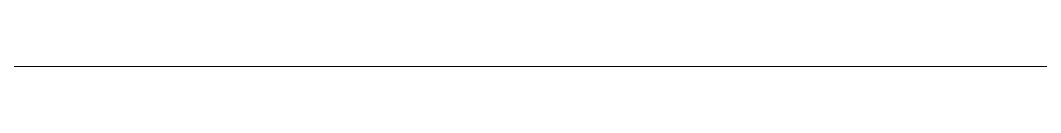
# Model space of a CAD drawing. Header units: millimetres. Extents: x -187664 to 435448, y -313239 to 299894.
# Drawn here: x 5874.6 to 5957.1, y -309509.7 to -309509.7 of the extents above; entities that cross this region are included whole.
import ezdxf

# ---------------------------------------------------------------- set-up
doc = ezdxf.new("R2010")
doc.units = ezdxf.units.MM
doc.layers.add('A-GENM', color=7, linetype='Continuous', lineweight=9)

# ---------------------------------------------------------------- blocks, each defined once
blk = doc.blocks.new('DPA_Drainage Gutter_Landscape_Type A - DPA_Drainage Gutter_Landscape_Type A-17902767-2140-01 ENTRANCE 1 ELEVATION 2')
at = {"layer": 'A-GENM', "color": 7}
for p, q in [((-18991.611, 101555), (-18647.021, 101555)), ((-18647.021, 101555), (-18991.611, 101555)), ((-18991.611, 101555), (-18647.021, 101555)), ((-18647.021, 101555), (-18991.611, 101555)), ((-18991.611, 101555), (-18647.021, 101555)), ((-18647.021, 101555), (-18991.611, 101555)), ((-18991.611, 101555), (-18647.021, 101555)), ((-18647.021, 101555), (-18991.611, 101555)), ((-18991.611, 101555), (-18647.021, 101555)), ((-18647.021, 101555), (-18991.611, 101555)), ((-18991.611, 101555), (-18647.021, 101555)), ((-18647.021, 101555), (-18991.611, 101555)), ((-18991.611, 101555), (-18647.021, 101555)), ((-18647.021, 101555), (-18991.611, 101555)), ((-18991.611, 101555), (-18647.021, 101555)), ((-18647.021, 101555), (-18991.611, 101555)), ((-18991.611, 101555), (-18647.021, 101555)), ((-18647.021, 101555), (-18991.611, 101555)), ((-18991.611, 101555), (-18647.021, 101555)), ((-18647.021, 101555), (-18991.611, 101555)), ((-18991.611, 101555), (-18647.021, 101555)), ((-18647.021, 101555), (-18991.611, 101555)), ((-18991.611, 101555), (-18647.021, 101555)), ((-18647.021, 101555), (-18991.611, 101555)), ((-18991.611, 101555), (-18647.021, 101555)), ((-18647.021, 101555), (-18991.611, 101555)), ((-18991.611, 101555), (-18647.021, 101555)), ((-18647.021, 101555), (-18991.611, 101555)), ((-18991.611, 101555), (-18647.021, 101555)), ((-18647.021, 101555), (-18991.611, 101555)), ((-18991.611, 101555), (-18647.021, 101555)), ((-18647.021, 101555), (-18991.611, 101555)), ((-18991.611, 101555), (-18647.021, 101555)), ((-18647.021, 101555), (-18991.611, 101555)), ((-18991.611, 101555), (-18647.021, 101555)), ((-18647.021, 101555), (-18991.611, 101555)), ((-18991.611, 101555), (-18647.021, 101555)), ((-18647.021, 101555), (-18991.611, 101555)), ((-18991.611, 101555), (-18647.021, 101555)), ((-18647.021, 101555), (-18991.611, 101555)), ((-18991.611, 101555), (-18647.021, 101555)), ((-18647.021, 101555), (-18991.611, 101555)), ((-18991.611, 101555), (-18647.021, 101555)), ((-18647.021, 101555), (-18991.611, 101555)), ((-18793.111, 101555), (-18715.611, 101555)), ((-18715.611, 101555), (-18793.111, 101555)), ((-18793.111, 101555), (-18715.611, 101555)), ((-18715.611, 101555), (-18793.111, 101555)), ((-18793.111, 101555), (-18715.611, 101555)), ((-18715.611, 101555), (-18793.111, 101555)), ((-18793.111, 101555), (-18715.611, 101555)), ((-18715.611, 101555), (-18793.111, 101555)), ((-18793.111, 101555), (-18715.611, 101555)), ((-18715.611, 101555), (-18793.111, 101555)), ((-18793.111, 101555), (-18715.611, 101555)), ((-18715.611, 101555), (-18793.111, 101555)), ((-18793.111, 101555), (-18715.611, 101555)), ((-18715.611, 101555), (-18793.111, 101555)), ((-18793.111, 101555), (-18715.611, 101555)), ((-18715.611, 101555), (-18793.111, 101555)), ((-18793.111, 101555), (-18715.611, 101555)), ((-18715.611, 101555), (-18793.111, 101555)), ((-18793.111, 101555), (-18715.611, 101555)), ((-18715.611, 101555), (-18793.111, 101555)), ((-18793.111, 101555), (-18715.611, 101555)), ((-18715.611, 101555), (-18793.111, 101555)), ((-18793.111, 101555), (-18715.611, 101555)), ((-18715.611, 101555), (-18793.111, 101555)), ((-18793.111, 101555), (-18715.611, 101555)), ((-18715.611, 101555), (-18793.111, 101555)), ((-18793.111, 101555), (-18715.611, 101555)), ((-18715.611, 101555), (-18793.111, 101555)), ((-18793.111, 101555), (-18715.611, 101555)), ((-18715.611, 101555), (-18793.111, 101555)), ((-18793.111, 101555), (-18715.611, 101555)), ((-18715.611, 101555), (-18793.111, 101555)), ((-18793.111, 101555), (-18715.611, 101555)), ((-18715.611, 101555), (-18793.111, 101555)), ((-18793.111, 101555), (-18715.611, 101555)), ((-18715.611, 101555), (-18793.111, 101555)), ((-18793.111, 101555), (-18715.611, 101555)), ((-18715.611, 101555), (-18793.111, 101555)), ((-18793.111, 101555), (-18715.611, 101555)), ((-18715.611, 101555), (-18793.111, 101555)), ((-18793.111, 101555), (-18715.611, 101555)), ((-18715.611, 101555), (-18793.111, 101555)), ((-18793.111, 101555), (-18715.611, 101555)), ((-18715.611, 101555), (-18793.111, 101555)), ((-18793.111, 101555), (-18715.611, 101555)), ((-18715.611, 101555), (-18793.111, 101555)), ((-18793.111, 101555), (-18715.611, 101555)), ((-18715.611, 101555), (-18793.111, 101555)), ((-18793.111, 101555), (-18715.611, 101555)), ((-18715.611, 101555), (-18793.111, 101555)), ((-18793.111, 101555), (-18715.611, 101555)), ((-18715.611, 101555), (-18793.111, 101555)), ((-18793.111, 101555), (-18715.611, 101555)), ((-18715.611, 101555), (-18793.111, 101555)), ((-18793.111, 101555), (-18715.611, 101555)), ((-18715.611, 101555), (-18793.111, 101555)), ((-18793.111, 101555), (-18715.611, 101555)), ((-18715.611, 101555), (-18793.111, 101555)), ((-18793.111, 101555), (-18715.611, 101555)), ((-18715.611, 101555), (-18793.111, 101555)), ((-18793.111, 101555), (-18715.611, 101555)), ((-18715.611, 101555), (-18793.111, 101555)), ((-18793.111, 101555), (-18715.611, 101555)), ((-18715.611, 101555), (-18793.111, 101555)), ((-18793.111, 101555), (-18715.611, 101555)), ((-18715.611, 101555), (-18793.111, 101555)), ((-18793.111, 101555), (-18715.611, 101555)), ((-18715.611, 101555), (-18793.111, 101555)), ((-18793.111, 101555), (-18715.611, 101555)), ((-18715.611, 101555), (-18793.111, 101555)), ((-18793.111, 101555), (-18715.611, 101555)), ((-18715.611, 101555), (-18793.111, 101555)), ((-18793.111, 101555), (-18715.611, 101555)), ((-18715.611, 101555), (-18793.111, 101555)), ((-18793.111, 101555), (-18715.611, 101555)), ((-18715.611, 101555), (-18793.111, 101555)), ((-18793.111, 101555), (-18715.611, 101555)), ((-18715.611, 101555), (-18793.111, 101555)), ((-18793.111, 101555), (-18715.611, 101555)), ((-18715.611, 101555), (-18793.111, 101555)), ((-18793.111, 101555), (-18715.611, 101555)), ((-18715.611, 101555), (-18793.111, 101555)), ((-18793.111, 101555), (-18715.611, 101555)), ((-18715.611, 101555), (-18793.111, 101555)), ((-18793.111, 101555), (-18715.611, 101555)), ((-18715.611, 101555), (-18793.111, 101555)), ((-18793.111, 101555), (-18715.611, 101555)), ((-18715.611, 101555), (-18793.111, 101555)), ((-18793.111, 101555), (-18715.611, 101555)), ((-18715.611, 101555), (-18793.111, 101555)), ((-18793.111, 101555), (-18715.611, 101555)), ((-18715.611, 101555), (-18793.111, 101555)), ((-18793.111, 101555), (-18715.611, 101555)), ((-18715.611, 101555), (-18793.111, 101555)), ((-18793.111, 101555), (-18715.611, 101555)), ((-18715.611, 101555), (-18793.111, 101555)), ((-18793.111, 101555), (-18715.611, 101555)), ((-18715.611, 101555), (-18793.111, 101555)), ((-18793.111, 101555), (-18715.611, 101555)), ((-18715.611, 101555), (-18793.111, 101555)), ((-18793.111, 101555), (-18715.611, 101555)), ((-18715.611, 101555), (-18793.111, 101555)), ((-18793.111, 101555), (-18715.611, 101555)), ((-18715.611, 101555), (-18793.111, 101555)), ((-18793.111, 101555), (-18715.611, 101555)), ((-18715.611, 101555), (-18793.111, 101555)), ((-18793.111, 101555), (-18715.611, 101555)), ((-18715.611, 101555), (-18793.111, 101555)), ((-18793.111, 101555), (-18715.611, 101555)), ((-18715.611, 101555), (-18793.111, 101555)), ((-18793.111, 101555), (-18715.611, 101555)), ((-18715.611, 101555), (-18793.111, 101555)), ((-18793.111, 101555), (-18715.611, 101555)), ((-18715.611, 101555), (-18793.111, 101555)), ((-18793.111, 101555), (-18715.611, 101555)), ((-18715.611, 101555), (-18793.111, 101555)), ((-18793.111, 101555), (-18715.611, 101555)), ((-18715.611, 101555), (-18793.111, 101555)), ((-18793.111, 101555), (-18715.611, 101555)), ((-18715.611, 101555), (-18793.111, 101555)), ((-18793.111, 101555), (-18715.611, 101555)), ((-18715.611, 101555), (-18793.111, 101555)), ((-18793.111, 101555), (-18715.611, 101555)), ((-18715.611, 101555), (-18793.111, 101555)), ((-18793.111, 101555), (-18715.611, 101555)), ((-18715.611, 101555), (-18793.111, 101555)), ((-18793.111, 101555), (-18715.611, 101555)), ((-18715.611, 101555), (-18793.111, 101555)), ((-18793.111, 101555), (-18715.611, 101555)), ((-18715.611, 101555), (-18793.111, 101555)), ((-18793.111, 101555), (-18715.611, 101555)), ((-18715.611, 101555), (-18793.111, 101555)), ((-18793.111, 101555), (-18715.611, 101555)), ((-18715.611, 101555), (-18793.111, 101555)), ((-18793.111, 101555), (-18715.611, 101555)), ((-18715.611, 101555), (-18793.111, 101555)), ((-18793.111, 101555), (-18715.611, 101555)), ((-18715.611, 101555), (-18793.111, 101555)), ((-18793.111, 101555), (-18715.611, 101555)), ((-18715.611, 101555), (-18793.111, 101555)), ((-18793.111, 101555), (-18715.611, 101555)), ((-18715.611, 101555), (-18793.111, 101555)), ((-18793.111, 101555), (-18715.611, 101555)), ((-18715.611, 101555), (-18793.111, 101555)), ((-18793.111, 101555), (-18715.611, 101555)), ((-18715.611, 101555), (-18793.111, 101555)), ((-18793.111, 101555), (-18715.611, 101555)), ((-18715.611, 101555), (-18793.111, 101555)), ((-18793.111, 101555), (-18715.611, 101555)), ((-18715.611, 101555), (-18793.111, 101555)), ((-18793.111, 101555), (-18715.611, 101555)), ((-18715.611, 101555), (-18793.111, 101555)), ((-18793.111, 101555), (-18715.611, 101555)), ((-18715.611, 101555), (-18793.111, 101555)), ((-18793.111, 101555), (-18715.611, 101555)), ((-18715.611, 101555), (-18793.111, 101555)), ((-18793.111, 101555), (-18715.611, 101555)), ((-18715.611, 101555), (-18793.111, 101555)), ((-18793.111, 101555), (-18715.611, 101555)), ((-18715.611, 101555), (-18793.111, 101555)), ((-18793.111, 101555), (-18715.611, 101555)), ((-18715.611, 101555), (-18793.111, 101555)), ((-18793.111, 101555), (-18715.611, 101555)), ((-18715.611, 101555), (-18793.111, 101555)), ((-18793.111, 101555), (-18715.611, 101555)), ((-18715.611, 101555), (-18793.111, 101555)), ((-18793.111, 101555), (-18715.611, 101555)), ((-18715.611, 101555), (-18793.111, 101555)), ((-18793.111, 101555), (-18715.611, 101555)), ((-18715.611, 101555), (-18793.111, 101555)), ((-18793.111, 101555), (-18715.611, 101555)), ((-18715.611, 101555), (-18793.111, 101555)), ((-18793.111, 101555), (-18715.611, 101555)), ((-18715.611, 101555), (-18793.111, 101555)), ((-18793.111, 101555), (-18715.611, 101555)), ((-18715.611, 101555), (-18793.111, 101555)), ((-18793.111, 101555), (-18715.611, 101555)), ((-18715.611, 101555), (-18793.111, 101555)), ((-18793.111, 101555), (-18715.611, 101555)), ((-18715.611, 101555), (-18793.111, 101555)), ((-18793.111, 101555), (-18715.611, 101555)), ((-18715.611, 101555), (-18793.111, 101555)), ((-18793.111, 101555), (-18715.611, 101555)), ((-18715.611, 101555), (-18793.111, 101555)), ((-18793.111, 101555), (-18715.611, 101555)), ((-18715.611, 101555), (-18793.111, 101555)), ((-18793.111, 101555), (-18715.611, 101555)), ((-18715.611, 101555), (-18793.111, 101555)), ((-18793.111, 101555), (-18715.611, 101555)), ((-18715.611, 101555), (-18793.111, 101555)), ((-18793.111, 101555), (-18715.611, 101555)), ((-18715.611, 101555), (-18793.111, 101555)), ((-18793.111, 101555), (-18715.611, 101555)), ((-18715.611, 101555), (-18793.111, 101555)), ((-18793.111, 101555), (-18715.611, 101555)), ((-18715.611, 101555), (-18793.111, 101555)), ((-18793.111, 101555), (-18715.611, 101555)), ((-18715.611, 101555), (-18793.111, 101555)), ((-18793.111, 101555), (-18715.611, 101555)), ((-18715.611, 101555), (-18793.111, 101555)), ((-18793.111, 101555), (-18715.611, 101555)), ((-18715.611, 101555), (-18793.111, 101555)), ((-18793.111, 101555), (-18715.611, 101555)), ((-18715.611, 101555), (-18793.111, 101555)), ((-18793.111, 101555), (-18715.611, 101555)), ((-18715.611, 101555), (-18793.111, 101555)), ((-18793.111, 101555), (-18715.611, 101555)), ((-18715.611, 101555), (-18793.111, 101555)), ((-18793.111, 101555), (-18715.611, 101555)), ((-18715.611, 101555), (-18793.111, 101555)), ((-18793.111, 101555), (-18715.611, 101555)), ((-18715.611, 101555), (-18793.111, 101555)), ((-18793.111, 101555), (-18715.611, 101555)), ((-18715.611, 101555), (-18793.111, 101555)), ((-18793.111, 101555), (-18715.611, 101555)), ((-18715.611, 101555), (-18793.111, 101555)), ((-18793.111, 101555), (-18715.611, 101555)), ((-18715.611, 101555), (-18793.111, 101555)), ((-18793.111, 101555), (-18715.611, 101555)), ((-18715.611, 101555), (-18793.111, 101555)), ((-18793.111, 101555), (-18715.611, 101555)), ((-18715.611, 101555), (-18793.111, 101555)), ((-18793.111, 101555), (-18715.611, 101555)), ((-18715.611, 101555), (-18793.111, 101555)), ((-18793.111, 101555), (-18715.611, 101555)), ((-18715.611, 101555), (-18793.111, 101555)), ((-18793.111, 101555), (-18715.611, 101555)), ((-18715.611, 101555), (-18793.111, 101555)), ((-18793.111, 101555), (-18715.611, 101555)), ((-18715.611, 101555), (-18793.111, 101555)), ((-18793.111, 101555), (-18715.611, 101555)), ((-18715.611, 101555), (-18793.111, 101555)), ((-18793.111, 101555), (-18715.611, 101555)), ((-18715.611, 101555), (-18793.111, 101555)), ((-18793.111, 101555), (-18715.611, 101555)), ((-18715.611, 101555), (-18793.111, 101555)), ((-18793.111, 101555), (-18715.611, 101555)), ((-18715.611, 101555), (-18793.111, 101555)), ((-18793.111, 101555), (-18715.611, 101555)), ((-18715.611, 101555), (-18793.111, 101555)), ((-18793.111, 101555), (-18715.611, 101555)), ((-18715.611, 101555), (-18793.111, 101555)), ((-18793.111, 101555), (-18715.611, 101555)), ((-18715.611, 101555), (-18793.111, 101555)), ((-18793.111, 101555), (-18715.611, 101555)), ((-18715.611, 101555), (-18793.111, 101555)), ((-18793.111, 101555), (-18715.611, 101555)), ((-18715.611, 101555), (-18793.111, 101555)), ((-18793.111, 101555), (-18715.611, 101555)), ((-18715.611, 101555), (-18793.111, 101555)), ((-18793.111, 101555), (-18715.611, 101555)), ((-18715.611, 101555), (-18793.111, 101555)), ((-18793.111, 101555), (-18715.611, 101555)), ((-18715.611, 101555), (-18793.111, 101555)), ((-18793.111, 101555), (-18715.611, 101555)), ((-18715.611, 101555), (-18793.111, 101555)), ((-18793.111, 101555), (-18715.611, 101555)), ((-18715.611, 101555), (-18793.111, 101555)), ((-18793.111, 101555), (-18715.611, 101555)), ((-18715.611, 101555), (-18793.111, 101555)), ((-18793.111, 101555), (-18715.611, 101555)), ((-18715.611, 101555), (-18793.111, 101555)), ((-18793.111, 101555), (-18715.611, 101555)), ((-18715.611, 101555), (-18793.111, 101555)), ((-18793.111, 101555), (-18715.611, 101555)), ((-18715.611, 101555), (-18793.111, 101555)), ((-18793.111, 101555), (-18715.611, 101555)), ((-18715.611, 101555), (-18793.111, 101555)), ((-18793.111, 101555), (-18715.611, 101555)), ((-18715.611, 101555), (-18793.111, 101555)), ((-18793.111, 101555), (-18715.611, 101555)), ((-18715.611, 101555), (-18793.111, 101555)), ((-18793.111, 101555), (-18715.611, 101555)), ((-18715.611, 101555), (-18793.111, 101555)), ((-18793.111, 101555), (-18715.611, 101555)), ((-18715.611, 101555), (-18793.111, 101555)), ((-18793.111, 101555), (-18715.611, 101555)), ((-18715.611, 101555), (-18793.111, 101555)), ((-18793.111, 101555), (-18715.611, 101555)), ((-18715.611, 101555), (-18793.111, 101555)), ((-18793.111, 101555), (-18715.611, 101555)), ((-18715.611, 101555), (-18793.111, 101555)), ((-18793.111, 101555), (-18715.611, 101555)), ((-18715.611, 101555), (-18793.111, 101555)), ((-18793.111, 101555), (-18715.611, 101555)), ((-18715.611, 101555), (-18793.111, 101555)), ((-18793.111, 101555), (-18715.611, 101555)), ((-18715.611, 101555), (-18793.111, 101555)), ((-18793.111, 101555), (-18715.611, 101555)), ((-18715.611, 101555), (-18793.111, 101555)), ((-18793.111, 101555), (-18715.611, 101555)), ((-18715.611, 101555), (-18793.111, 101555)), ((-18793.111, 101555), (-18715.611, 101555)), ((-18715.611, 101555), (-18793.111, 101555)), ((-18793.111, 101555), (-18715.611, 101555)), ((-18715.611, 101555), (-18793.111, 101555)), ((-18793.111, 101555), (-18715.611, 101555)), ((-18715.611, 101555), (-18793.111, 101555)), ((-18793.111, 101555), (-18715.611, 101555)), ((-18715.611, 101555), (-18793.111, 101555)), ((-18793.111, 101555), (-18715.611, 101555)), ((-18715.611, 101555), (-18793.111, 101555)), ((-18793.111, 101555), (-18715.611, 101555)), ((-18715.611, 101555), (-18793.111, 101555)), ((-18793.111, 101555), (-18715.611, 101555)), ((-18715.611, 101555), (-18793.111, 101555)), ((-18793.111, 101555), (-18715.611, 101555)), ((-18715.611, 101555), (-18793.111, 101555)), ((-18793.111, 101555), (-18715.611, 101555)), ((-18715.611, 101555), (-18793.111, 101555)), ((-18793.111, 101555), (-18715.611, 101555)), ((-18715.611, 101555), (-18793.111, 101555)), ((-18793.111, 101555), (-18715.611, 101555)), ((-18715.611, 101555), (-18793.111, 101555)), ((-18793.111, 101555), (-18715.611, 101555)), ((-18715.611, 101555), (-18793.111, 101555)), ((-18793.111, 101555), (-18715.611, 101555)), ((-18715.611, 101555), (-18793.111, 101555)), ((-18793.111, 101555), (-18715.611, 101555)), ((-18715.611, 101555), (-18793.111, 101555)), ((-18793.111, 101555), (-18715.611, 101555)), ((-18715.611, 101555), (-18793.111, 101555)), ((-18793.111, 101555), (-18715.611, 101555)), ((-18715.611, 101555), (-18793.111, 101555)), ((-18793.111, 101555), (-18715.611, 101555)), ((-18715.611, 101555), (-18793.111, 101555)), ((-18793.111, 101555), (-18715.611, 101555)), ((-18715.611, 101555), (-18793.111, 101555)), ((-18793.111, 101555), (-18715.611, 101555)), ((-18715.611, 101555), (-18793.111, 101555)), ((-18793.111, 101555), (-18715.611, 101555)), ((-18715.611, 101555), (-18793.111, 101555)), ((-18793.111, 101555), (-18715.611, 101555)), ((-18715.611, 101555), (-18793.111, 101555)), ((-18793.111, 101555), (-18715.611, 101555)), ((-18715.611, 101555), (-18793.111, 101555)), ((-18793.111, 101555), (-18715.611, 101555)), ((-18715.611, 101555), (-18793.111, 101555)), ((-18793.111, 101555), (-18715.611, 101555)), ((-18715.611, 101555), (-18793.111, 101555)), ((-18793.111, 101555), (-18715.611, 101555)), ((-18715.611, 101555), (-18793.111, 101555)), ((-18793.111, 101555), (-18715.611, 101555)), ((-18715.611, 101555), (-18793.111, 101555)), ((-18793.111, 101555), (-18715.611, 101555)), ((-18715.611, 101555), (-18793.111, 101555)), ((-18793.111, 101555), (-18715.611, 101555)), ((-18715.611, 101555), (-18793.111, 101555)), ((-18793.111, 101555), (-18715.611, 101555)), ((-18715.611, 101555), (-18793.111, 101555)), ((-18793.111, 101555), (-18715.611, 101555)), ((-18715.611, 101555), (-18793.111, 101555)), ((-18793.111, 101555), (-18715.611, 101555)), ((-18715.611, 101555), (-18793.111, 101555)), ((-18793.111, 101555), (-18715.611, 101555)), ((-18715.611, 101555), (-18793.111, 101555)), ((-18793.111, 101555), (-18715.611, 101555)), ((-18715.611, 101555), (-18793.111, 101555)), ((-18793.111, 101555), (-18715.611, 101555)), ((-18715.611, 101555), (-18793.111, 101555)), ((-18793.111, 101555), (-18715.611, 101555)), ((-18715.611, 101555), (-18793.111, 101555)), ((-18793.111, 101555), (-18715.611, 101555)), ((-18715.611, 101555), (-18793.111, 101555)), ((-18793.111, 101555), (-18715.611, 101555)), ((-18715.611, 101555), (-18793.111, 101555)), ((-18793.111, 101555), (-18715.611, 101555)), ((-18715.611, 101555), (-18793.111, 101555)), ((-18793.111, 101555), (-18715.611, 101555)), ((-18715.611, 101555), (-18793.111, 101555)), ((-18793.111, 101555), (-18715.611, 101555)), ((-18715.611, 101555), (-18793.111, 101555)), ((-18793.111, 101555), (-18715.611, 101555)), ((-18715.611, 101555), (-18793.111, 101555)), ((-18793.111, 101555), (-18715.611, 101555)), ((-18715.611, 101555), (-18793.111, 101555)), ((-18793.111, 101555), (-18715.611, 101555)), ((-18715.611, 101555), (-18793.111, 101555)), ((-18793.111, 101555), (-18715.611, 101555)), ((-18715.611, 101555), (-18793.111, 101555)), ((-18793.111, 101555), (-18715.611, 101555)), ((-18715.611, 101555), (-18793.111, 101555)), ((-18793.111, 101555), (-18715.611, 101555)), ((-18715.611, 101555), (-18793.111, 101555)), ((-18793.111, 101555), (-18715.611, 101555)), ((-18715.611, 101555), (-18793.111, 101555)), ((-18793.111, 101555), (-18715.611, 101555)), ((-18715.611, 101555), (-18793.111, 101555)), ((-18793.111, 101555), (-18715.611, 101555)), ((-18715.611, 101555), (-18793.111, 101555)), ((-18793.111, 101555), (-18715.611, 101555)), ((-18715.611, 101555), (-18793.111, 101555)), ((-18793.111, 101555), (-18715.611, 101555)), ((-18715.611, 101555), (-18793.111, 101555)), ((-18793.111, 101555), (-18715.611, 101555)), ((-18715.611, 101555), (-18793.111, 101555)), ((-18793.111, 101555), (-18715.611, 101555)), ((-18715.611, 101555), (-18793.111, 101555)), ((-18793.111, 101555), (-18715.611, 101555)), ((-18715.611, 101555), (-18793.111, 101555)), ((-18793.111, 101555), (-18715.611, 101555)), ((-18715.611, 101555), (-18793.111, 101555)), ((-18793.111, 101555), (-18715.611, 101555)), ((-18715.611, 101555), (-18793.111, 101555)), ((-18793.111, 101555), (-18715.611, 101555)), ((-18715.611, 101555), (-18793.111, 101555)), ((-18793.111, 101555), (-18715.611, 101555)), ((-18715.611, 101555), (-18793.111, 101555)), ((-18793.111, 101555), (-18715.611, 101555)), ((-18715.611, 101555), (-18793.111, 101555)), ((-18793.111, 101555), (-18715.611, 101555)), ((-18715.611, 101555), (-18793.111, 101555)), ((-18793.111, 101555), (-18715.611, 101555)), ((-18715.611, 101555), (-18793.111, 101555)), ((-18793.111, 101555), (-18715.611, 101555)), ((-18715.611, 101555), (-18793.111, 101555)), ((-18793.111, 101555), (-18715.611, 101555)), ((-18715.611, 101555), (-18793.111, 101555)), ((-18793.111, 101555), (-18715.611, 101555)), ((-18715.611, 101555), (-18793.111, 101555)), ((-18793.111, 101555), (-18715.611, 101555)), ((-18715.611, 101555), (-18793.111, 101555)), ((-18793.111, 101555), (-18715.611, 101555)), ((-18715.611, 101555), (-18793.111, 101555)), ((-18793.111, 101555), (-18715.611, 101555)), ((-18715.611, 101555), (-18793.111, 101555)), ((-18793.111, 101555), (-18715.611, 101555)), ((-18715.611, 101555), (-18793.111, 101555)), ((-18793.111, 101555), (-18715.611, 101555)), ((-18715.611, 101555), (-18793.111, 101555)), ((-18793.111, 101555), (-18715.611, 101555)), ((-18715.611, 101555), (-18793.111, 101555)), ((-18793.111, 101555), (-18715.611, 101555)), ((-18715.611, 101555), (-18793.111, 101555)), ((-18793.111, 101555), (-18715.611, 101555)), ((-18715.611, 101555), (-18793.111, 101555)), ((-18793.111, 101555), (-18715.611, 101555)), ((-18715.611, 101555), (-18793.111, 101555)), ((-18793.111, 101555), (-18715.611, 101555)), ((-18715.611, 101555), (-18793.111, 101555)), ((-18793.111, 101555), (-18715.611, 101555)), ((-18715.611, 101555), (-18793.111, 101555)), ((-18793.111, 101555), (-18715.611, 101555)), ((-18715.611, 101555), (-18793.111, 101555)), ((-18793.111, 101555), (-18715.611, 101555)), ((-18715.611, 101555), (-18793.111, 101555)), ((-18793.111, 101555), (-18715.611, 101555)), ((-18715.611, 101555), (-18793.111, 101555)), ((-18793.111, 101555), (-18715.611, 101555)), ((-18715.611, 101555), (-18793.111, 101555)), ((-18793.111, 101555), (-18715.611, 101555)), ((-18715.611, 101555), (-18793.111, 101555)), ((-18793.111, 101555), (-18715.611, 101555)), ((-18715.611, 101555), (-18793.111, 101555)), ((-18793.111, 101555), (-18715.611, 101555)), ((-18715.611, 101555), (-18793.111, 101555)), ((-18793.111, 101555), (-18715.611, 101555)), ((-18715.611, 101555), (-18793.111, 101555)), ((-18793.111, 101555), (-18715.611, 101555)), ((-18715.611, 101555), (-18793.111, 101555)), ((-18793.111, 101555), (-18715.611, 101555)), ((-18715.611, 101555), (-18793.111, 101555)), ((-18793.111, 101555), (-18715.611, 101555)), ((-18715.611, 101555), (-18793.111, 101555)), ((-18793.111, 101555), (-18715.611, 101555)), ((-18715.611, 101555), (-18793.111, 101555)), ((-18793.111, 101555), (-18715.611, 101555)), ((-18715.611, 101555), (-18793.111, 101555)), ((-18793.111, 101555), (-18715.611, 101555)), ((-18715.611, 101555), (-18793.111, 101555)), ((-18793.111, 101555), (-18715.611, 101555)), ((-18715.611, 101555), (-18793.111, 101555)), ((-18793.111, 101555), (-18715.611, 101555)), ((-18715.611, 101555), (-18793.111, 101555)), ((-18793.111, 101555), (-18715.611, 101555)), ((-18715.611, 101555), (-18793.111, 101555)), ((-18793.111, 101555), (-18715.611, 101555)), ((-18715.611, 101555), (-18793.111, 101555)), ((-18793.111, 101555), (-18715.611, 101555)), ((-18715.611, 101555), (-18793.111, 101555)), ((-18793.111, 101555), (-18715.611, 101555)), ((-18715.611, 101555), (-18793.111, 101555)), ((-18793.111, 101555), (-18715.611, 101555)), ((-18715.611, 101555), (-18793.111, 101555)), ((-18793.111, 101555), (-18715.611, 101555)), ((-18715.611, 101555), (-18793.111, 101555)), ((-18793.111, 101555), (-18715.611, 101555)), ((-18715.611, 101555), (-18793.111, 101555)), ((-18793.111, 101555), (-18715.611, 101555)), ((-18715.611, 101555), (-18793.111, 101555)), ((-18793.111, 101555), (-18715.611, 101555)), ((-18715.611, 101555), (-18793.111, 101555)), ((-18793.111, 101555), (-18715.611, 101555)), ((-18715.611, 101555), (-18793.111, 101555)), ((-18793.111, 101555), (-18715.611, 101555)), ((-18715.611, 101555), (-18793.111, 101555)), ((-18793.111, 101555), (-18715.611, 101555)), ((-18715.611, 101555), (-18793.111, 101555)), ((-18793.111, 101555), (-18715.611, 101555)), ((-18715.611, 101555), (-18793.111, 101555)), ((-18793.111, 101555), (-18715.611, 101555)), ((-18715.611, 101555), (-18793.111, 101555)), ((-18793.111, 101555), (-18715.611, 101555)), ((-18715.611, 101555), (-18793.111, 101555)), ((-18793.111, 101555), (-18715.611, 101555)), ((-18715.611, 101555), (-18793.111, 101555)), ((-18793.111, 101555), (-18715.611, 101555)), ((-18715.611, 101555), (-18793.111, 101555)), ((-18793.111, 101555), (-18715.611, 101555)), ((-18715.611, 101555), (-18793.111, 101555)), ((-18793.111, 101555), (-18715.611, 101555)), ((-18715.611, 101555), (-18793.111, 101555)), ((-18793.111, 101555), (-18715.611, 101555)), ((-18715.611, 101555), (-18793.111, 101555)), ((-18793.111, 101555), (-18715.611, 101555)), ((-18715.611, 101555), (-18793.111, 101555)), ((-18793.111, 101555), (-18715.611, 101555)), ((-18715.611, 101555), (-18793.111, 101555)), ((-18793.111, 101555), (-18715.611, 101555)), ((-18715.611, 101555), (-18793.111, 101555)), ((-18793.111, 101555), (-18715.611, 101555)), ((-18715.611, 101555), (-18793.111, 101555)), ((-18793.111, 101555), (-18715.611, 101555)), ((-18715.611, 101555), (-18793.111, 101555)), ((-18793.111, 101555), (-18715.611, 101555)), ((-18715.611, 101555), (-18793.111, 101555)), ((-18793.111, 101555), (-18715.611, 101555)), ((-18715.611, 101555), (-18793.111, 101555)), ((-18793.111, 101555), (-18715.611, 101555)), ((-18715.611, 101555), (-18793.111, 101555)), ((-18793.111, 101555), (-18715.611, 101555)), ((-18715.611, 101555), (-18793.111, 101555)), ((-18793.111, 101555), (-18715.611, 101555)), ((-18715.611, 101555), (-18793.111, 101555)), ((-18793.111, 101555), (-18715.611, 101555)), ((-18715.611, 101555), (-18793.111, 101555)), ((-18793.111, 101555), (-18715.611, 101555)), ((-18715.611, 101555), (-18793.111, 101555)), ((-18793.111, 101555), (-18715.611, 101555)), ((-18715.611, 101555), (-18793.111, 101555)), ((-18793.111, 101555), (-18715.611, 101555)), ((-18715.611, 101555), (-18793.111, 101555)), ((-18793.111, 101555), (-18715.611, 101555)), ((-18715.611, 101555), (-18793.111, 101555)), ((-18793.111, 101555), (-18715.611, 101555)), ((-18715.611, 101555), (-18793.111, 101555)), ((-18793.111, 101555), (-18715.611, 101555)), ((-18715.611, 101555), (-18793.111, 101555)), ((-18793.111, 101555), (-18715.611, 101555)), ((-18715.611, 101555), (-18793.111, 101555)), ((-18793.111, 101555), (-18715.611, 101555)), ((-18715.611, 101555), (-18793.111, 101555)), ((-18793.111, 101555), (-18715.611, 101555)), ((-18715.611, 101555), (-18793.111, 101555)), ((-18793.111, 101555), (-18715.611, 101555)), ((-18715.611, 101555), (-18793.111, 101555)), ((-18793.111, 101555), (-18715.611, 101555)), ((-18715.611, 101555), (-18793.111, 101555)), ((-18793.111, 101555), (-18715.611, 101555)), ((-18715.611, 101555), (-18793.111, 101555)), ((-18793.111, 101555), (-18715.611, 101555)), ((-18715.611, 101555), (-18793.111, 101555)), ((-18793.111, 101555), (-18715.611, 101555)), ((-18715.611, 101555), (-18793.111, 101555)), ((-18793.111, 101555), (-18715.611, 101555)), ((-18715.611, 101555), (-18793.111, 101555)), ((-18793.111, 101555), (-18715.611, 101555)), ((-18715.611, 101555), (-18793.111, 101555)), ((-18793.111, 101555), (-18715.611, 101555)), ((-18715.611, 101555), (-18793.111, 101555)), ((-18793.111, 101555), (-18715.611, 101555)), ((-18715.611, 101555), (-18793.111, 101555)), ((-18793.111, 101555), (-18715.611, 101555)), ((-18715.611, 101555), (-18793.111, 101555)), ((-18793.111, 101555), (-18715.611, 101555)), ((-18715.611, 101555), (-18793.111, 101555)), ((-18793.111, 101555), (-18715.611, 101555)), ((-18715.611, 101555), (-18793.111, 101555)), ((-18793.111, 101555), (-18715.611, 101555)), ((-18715.611, 101555), (-18793.111, 101555)), ((-18793.111, 101555), (-18715.611, 101555)), ((-18715.611, 101555), (-18793.111, 101555)), ((-18793.111, 101555), (-18715.611, 101555)), ((-18715.611, 101555), (-18793.111, 101555)), ((-18793.111, 101555), (-18715.611, 101555)), ((-18715.611, 101555), (-18793.111, 101555)), ((-18793.111, 101555), (-18715.611, 101555)), ((-18715.611, 101555), (-18793.111, 101555)), ((-18793.111, 101555), (-18715.611, 101555)), ((-18715.611, 101555), (-18793.111, 101555)), ((-18793.111, 101555), (-18715.611, 101555)), ((-18715.611, 101555), (-18793.111, 101555)), ((-18793.111, 101555), (-18715.611, 101555)), ((-18715.611, 101555), (-18793.111, 101555)), ((-18793.111, 101555), (-18715.611, 101555)), ((-18715.611, 101555), (-18793.111, 101555)), ((-18793.111, 101555), (-18715.611, 101555)), ((-18715.611, 101555), (-18793.111, 101555)), ((-18793.111, 101555), (-18715.611, 101555)), ((-18715.611, 101555), (-18793.111, 101555)), ((-18793.111, 101555), (-18715.611, 101555)), ((-18715.611, 101555), (-18793.111, 101555)), ((-18793.111, 101555), (-18715.611, 101555)), ((-18715.611, 101555), (-18793.111, 101555)), ((-18793.111, 101555), (-18715.611, 101555)), ((-18715.611, 101555), (-18793.111, 101555)), ((-18793.111, 101555), (-18715.611, 101555)), ((-18715.611, 101555), (-18793.111, 101555)), ((-18793.111, 101555), (-18715.611, 101555)), ((-18715.611, 101555), (-18793.111, 101555)), ((-18793.111, 101555), (-18715.611, 101555)), ((-18715.611, 101555), (-18793.111, 101555)), ((-18793.111, 101555), (-18715.611, 101555)), ((-18715.611, 101555), (-18793.111, 101555)), ((-18793.111, 101555), (-18715.611, 101555)), ((-18715.611, 101555), (-18793.111, 101555)), ((-18793.111, 101555), (-18715.611, 101555)), ((-18715.611, 101555), (-18793.111, 101555)), ((-18793.111, 101555), (-18715.611, 101555)), ((-18715.611, 101555), (-18793.111, 101555)), ((-18793.111, 101555), (-18715.611, 101555)), ((-18715.611, 101555), (-18793.111, 101555)), ((-18793.111, 101555), (-18715.611, 101555)), ((-18715.611, 101555), (-18793.111, 101555)), ((-18793.111, 101555), (-18715.611, 101555)), ((-18715.611, 101555), (-18793.111, 101555)), ((-18793.111, 101555), (-18715.611, 101555)), ((-18715.611, 101555), (-18793.111, 101555)), ((-18793.111, 101555), (-18715.611, 101555)), ((-18715.611, 101555), (-18793.111, 101555)), ((-18793.111, 101555), (-18715.611, 101555)), ((-18715.611, 101555), (-18793.111, 101555)), ((-18793.111, 101555), (-18715.611, 101555)), ((-18715.611, 101555), (-18793.111, 101555)), ((-18793.111, 101555), (-18715.611, 101555)), ((-18715.611, 101555), (-18793.111, 101555)), ((-18793.111, 101555), (-18715.611, 101555)), ((-18715.611, 101555), (-18793.111, 101555)), ((-18793.111, 101555), (-18715.611, 101555)), ((-18715.611, 101555), (-18793.111, 101555)), ((-18793.111, 101555), (-18715.611, 101555)), ((-18715.611, 101555), (-18793.111, 101555)), ((-18793.111, 101555), (-18715.611, 101555)), ((-18715.611, 101555), (-18793.111, 101555)), ((-18793.111, 101555), (-18715.611, 101555)), ((-18715.611, 101555), (-18793.111, 101555)), ((-18793.111, 101555), (-18715.611, 101555)), ((-18715.611, 101555), (-18793.111, 101555)), ((-18793.111, 101555), (-18715.611, 101555)), ((-18715.611, 101555), (-18793.111, 101555)), ((-18793.111, 101555), (-18715.611, 101555)), ((-18715.611, 101555), (-18793.111, 101555)), ((-18793.111, 101555), (-18715.611, 101555)), ((-18715.611, 101555), (-18793.111, 101555)), ((-18793.111, 101555), (-18715.611, 101555)), ((-18715.611, 101555), (-18793.111, 101555)), ((-18793.111, 101555), (-18715.611, 101555)), ((-18715.611, 101555), (-18793.111, 101555)), ((-18793.111, 101555), (-18715.611, 101555)), ((-18715.611, 101555), (-18793.111, 101555)), ((-18793.111, 101555), (-18715.611, 101555)), ((-18715.611, 101555), (-18793.111, 101555)), ((-18793.111, 101555), (-18715.611, 101555)), ((-18715.611, 101555), (-18793.111, 101555)), ((-18793.111, 101555), (-18715.611, 101555)), ((-18715.611, 101555), (-18793.111, 101555)), ((-18793.111, 101555), (-18715.611, 101555)), ((-18715.611, 101555), (-18793.111, 101555)), ((-18793.111, 101555), (-18715.611, 101555)), ((-18715.611, 101555), (-18793.111, 101555)), ((-18793.111, 101555), (-18715.611, 101555)), ((-18715.611, 101555), (-18793.111, 101555)), ((-18793.111, 101555), (-18715.611, 101555)), ((-18715.611, 101555), (-18793.111, 101555)), ((-18793.111, 101555), (-18715.611, 101555)), ((-18715.611, 101555), (-18793.111, 101555)), ((-18793.111, 101555), (-18715.611, 101555)), ((-18715.611, 101555), (-18793.111, 101555)), ((-18793.111, 101555), (-18715.611, 101555)), ((-18715.611, 101555), (-18793.111, 101555)), ((-18793.111, 101555), (-18715.611, 101555)), ((-18715.611, 101555), (-18793.111, 101555)), ((-18793.111, 101555), (-18715.611, 101555)), ((-18715.611, 101555), (-18793.111, 101555)), ((-18793.111, 101555), (-18715.611, 101555)), ((-18715.611, 101555), (-18793.111, 101555)), ((-18793.111, 101555), (-18715.611, 101555)), ((-18715.611, 101555), (-18793.111, 101555)), ((-18793.111, 101555), (-18715.611, 101555)), ((-18715.611, 101555), (-18793.111, 101555)), ((-18793.111, 101555), (-18715.611, 101555)), ((-18715.611, 101555), (-18793.111, 101555)), ((-18793.111, 101555), (-18715.611, 101555)), ((-18715.611, 101555), (-18793.111, 101555)), ((-18793.111, 101555), (-18715.611, 101555)), ((-18715.611, 101555), (-18793.111, 101555)), ((-18793.111, 101555), (-18715.611, 101555)), ((-18715.611, 101555), (-18793.111, 101555)), ((-18793.111, 101555), (-18715.611, 101555)), ((-18715.611, 101555), (-18793.111, 101555)), ((-18793.111, 101555), (-18715.611, 101555)), ((-18715.611, 101555), (-18793.111, 101555)), ((-18793.111, 101555), (-18715.611, 101555)), ((-18715.611, 101555), (-18793.111, 101555)), ((-18793.111, 101555), (-18715.611, 101555)), ((-18715.611, 101555), (-18793.111, 101555)), ((-18793.111, 101555), (-18715.611, 101555)), ((-18715.611, 101555), (-18793.111, 101555)), ((-18793.111, 101555), (-18715.611, 101555)), ((-18715.611, 101555), (-18793.111, 101555)), ((-18793.111, 101555), (-18715.611, 101555)), ((-18715.611, 101555), (-18793.111, 101555)), ((-18793.111, 101555), (-18715.611, 101555)), ((-18715.611, 101555), (-18793.111, 101555)), ((-18793.111, 101555), (-18715.611, 101555)), ((-18715.611, 101555), (-18793.111, 101555)), ((-18793.111, 101555), (-18715.611, 101555)), ((-18715.611, 101555), (-18793.111, 101555)), ((-18793.111, 101555), (-18715.611, 101555)), ((-18715.611, 101555), (-18793.111, 101555)), ((-18793.111, 101555), (-18715.611, 101555)), ((-18715.611, 101555), (-18793.111, 101555)), ((-18793.111, 101555), (-18715.611, 101555)), ((-18715.611, 101555), (-18793.111, 101555)), ((-18793.111, 101555), (-18715.611, 101555)), ((-18715.611, 101555), (-18793.111, 101555)), ((-18793.111, 101555), (-18715.611, 101555)), ((-18715.611, 101555), (-18793.111, 101555)), ((-18793.111, 101555), (-18715.611, 101555)), ((-18715.611, 101555), (-18793.111, 101555)), ((-18793.111, 101555), (-18715.611, 101555)), ((-18715.611, 101555), (-18793.111, 101555)), ((-18793.111, 101555), (-18715.611, 101555)), ((-18715.611, 101555), (-18793.111, 101555)), ((-18793.111, 101555), (-18715.611, 101555)), ((-18715.611, 101555), (-18793.111, 101555)), ((-18793.111, 101555), (-18715.611, 101555)), ((-18715.611, 101555), (-18793.111, 101555)), ((-18793.111, 101555), (-18715.611, 101555)), ((-18715.611, 101555), (-18793.111, 101555)), ((-18793.111, 101555), (-18715.611, 101555)), ((-18715.611, 101555), (-18793.111, 101555)), ((-18793.111, 101555), (-18715.611, 101555)), ((-18715.611, 101555), (-18793.111, 101555)), ((-18793.111, 101555), (-18715.611, 101555)), ((-18715.611, 101555), (-18793.111, 101555)), ((-18793.111, 101555), (-18715.611, 101555)), ((-18715.611, 101555), (-18793.111, 101555)), ((-18793.111, 101555), (-18715.611, 101555)), ((-18715.611, 101555), (-18793.111, 101555)), ((-18793.111, 101555), (-18715.611, 101555)), ((-18715.611, 101555), (-18793.111, 101555)), ((-18793.111, 101555), (-18715.611, 101555)), ((-18715.611, 101555), (-18793.111, 101555)), ((-18793.111, 101555), (-18715.611, 101555)), ((-18715.611, 101555), (-18793.111, 101555)), ((-18793.111, 101555), (-18715.611, 101555)), ((-18715.611, 101555), (-18793.111, 101555)), ((-18793.111, 101555), (-18715.611, 101555)), ((-18715.611, 101555), (-18793.111, 101555)), ((-18793.111, 101555), (-18715.611, 101555)), ((-18715.611, 101555), (-18793.111, 101555)), ((-18793.111, 101555), (-18715.611, 101555)), ((-18715.611, 101555), (-18793.111, 101555)), ((-18793.111, 101555), (-18715.611, 101555)), ((-18715.611, 101555), (-18793.111, 101555)), ((-18793.111, 101555), (-18715.611, 101555)), ((-18715.611, 101555), (-18793.111, 101555)), ((-18793.111, 101555), (-18715.611, 101555)), ((-18715.611, 101555), (-18793.111, 101555)), ((-18793.111, 101555), (-18715.611, 101555)), ((-18715.611, 101555), (-18793.111, 101555)), ((-18793.111, 101555), (-18715.611, 101555)), ((-18715.611, 101555), (-18793.111, 101555)), ((-18793.111, 101555), (-18715.611, 101555)), ((-18715.611, 101555), (-18793.111, 101555)), ((-18793.111, 101555), (-18715.611, 101555)), ((-18715.611, 101555), (-18793.111, 101555)), ((-18793.111, 101555), (-18715.611, 101555)), ((-18715.611, 101555), (-18793.111, 101555)), ((-18793.111, 101555), (-18715.611, 101555)), ((-18715.611, 101555), (-18793.111, 101555)), ((-18793.111, 101555), (-18715.611, 101555)), ((-18715.611, 101555), (-18793.111, 101555)), ((-18793.111, 101555), (-18715.611, 101555)), ((-18715.611, 101555), (-18793.111, 101555)), ((-18793.111, 101555), (-18715.611, 101555)), ((-18715.611, 101555), (-18793.111, 101555)), ((-18793.111, 101555), (-18715.611, 101555)), ((-18715.611, 101555), (-18793.111, 101555)), ((-18793.111, 101555), (-18715.611, 101555)), ((-18715.611, 101555), (-18793.111, 101555)), ((-18793.111, 101555), (-18715.611, 101555)), ((-18715.611, 101555), (-18793.111, 101555)), ((-18793.111, 101555), (-18715.611, 101555)), ((-18715.611, 101555), (-18793.111, 101555)), ((-18793.111, 101555), (-18715.611, 101555)), ((-18715.611, 101555), (-18793.111, 101555)), ((-18793.111, 101555), (-18715.611, 101555)), ((-18715.611, 101555), (-18793.111, 101555)), ((-18793.111, 101555), (-18715.611, 101555)), ((-18715.611, 101555), (-18793.111, 101555)), ((-18793.111, 101555), (-18715.611, 101555)), ((-18715.611, 101555), (-18793.111, 101555)), ((-18793.111, 101555), (-18715.611, 101555)), ((-18715.611, 101555), (-18793.111, 101555)), ((-18793.111, 101555), (-18715.611, 101555)), ((-18715.611, 101555), (-18793.111, 101555)), ((-18793.111, 101555), (-18715.611, 101555)), ((-18715.611, 101555), (-18793.111, 101555)), ((-18793.111, 101555), (-18715.611, 101555)), ((-18715.611, 101555), (-18793.111, 101555)), ((-18793.111, 101555), (-18715.611, 101555)), ((-18715.611, 101555), (-18793.111, 101555)), ((-18793.111, 101555), (-18715.611, 101555)), ((-18715.611, 101555), (-18793.111, 101555)), ((-18793.111, 101555), (-18715.611, 101555)), ((-18715.611, 101555), (-18793.111, 101555)), ((-18793.111, 101555), (-18715.611, 101555)), ((-18715.611, 101555), (-18793.111, 101555)), ((-18793.111, 101555), (-18715.611, 101555)), ((-18715.611, 101555), (-18793.111, 101555)), ((-18793.111, 101555), (-18715.611, 101555)), ((-18715.611, 101555), (-18793.111, 101555)), ((-18793.111, 101555), (-18715.611, 101555)), ((-18715.611, 101555), (-18793.111, 101555)), ((-18793.111, 101555), (-18715.611, 101555)), ((-18715.611, 101555), (-18793.111, 101555)), ((-18793.111, 101555), (-18715.611, 101555)), ((-18715.611, 101555), (-18793.111, 101555)), ((-18793.111, 101555), (-18715.611, 101555)), ((-18715.611, 101555), (-18793.111, 101555)), ((-18793.111, 101555), (-18715.611, 101555)), ((-18715.611, 101555), (-18793.111, 101555)), ((-18793.111, 101555), (-18715.611, 101555)), ((-18715.611, 101555), (-18793.111, 101555)), ((-18793.111, 101555), (-18715.611, 101555)), ((-18715.611, 101555), (-18793.111, 101555)), ((-18793.111, 101555), (-18715.611, 101555)), ((-18715.611, 101555), (-18793.111, 101555)), ((-18793.111, 101555), (-18715.611, 101555)), ((-18715.611, 101555), (-18793.111, 101555)), ((-18793.111, 101555), (-18715.611, 101555)), ((-18715.611, 101555), (-18793.111, 101555)), ((-18793.111, 101555), (-18715.611, 101555)), ((-18715.611, 101555), (-18793.111, 101555)), ((-18793.111, 101555), (-18715.611, 101555)), ((-18715.611, 101555), (-18793.111, 101555)), ((-18793.111, 101555), (-18715.611, 101555)), ((-18715.611, 101555), (-18793.111, 101555)), ((-18793.111, 101555), (-18715.611, 101555)), ((-18715.611, 101555), (-18793.111, 101555)), ((-18793.111, 101555), (-18715.611, 101555)), ((-18715.611, 101555), (-18793.111, 101555)), ((-18793.111, 101555), (-18715.611, 101555)), ((-18715.611, 101555), (-18793.111, 101555)), ((-18793.111, 101555), (-18715.611, 101555)), ((-18715.611, 101555), (-18793.111, 101555)), ((-18793.111, 101555), (-18715.611, 101555)), ((-18715.611, 101555), (-18793.111, 101555)), ((-18793.111, 101555), (-18715.611, 101555)), ((-18715.611, 101555), (-18793.111, 101555)), ((-18793.111, 101555), (-18715.611, 101555)), ((-18715.611, 101555), (-18793.111, 101555)), ((-18793.111, 101555), (-18715.611, 101555)), ((-18715.611, 101555), (-18793.111, 101555)), ((-18793.111, 101555), (-18715.611, 101555)), ((-18715.611, 101555), (-18793.111, 101555)), ((-18793.111, 101555), (-18715.611, 101555)), ((-18715.611, 101555), (-18793.111, 101555)), ((-18793.111, 101555), (-18715.611, 101555)), ((-18715.611, 101555), (-18793.111, 101555)), ((-18793.111, 101555), (-18715.611, 101555)), ((-18715.611, 101555), (-18793.111, 101555)), ((-18793.111, 101555), (-18715.611, 101555)), ((-18715.611, 101555), (-18793.111, 101555)), ((-18793.111, 101555), (-18715.611, 101555)), ((-18715.611, 101555), (-18793.111, 101555)), ((-18793.111, 101555), (-18715.611, 101555)), ((-18715.611, 101555), (-18793.111, 101555)), ((-18793.111, 101555), (-18715.611, 101555)), ((-18715.611, 101555), (-18793.111, 101555)), ((-18793.111, 101555), (-18715.611, 101555)), ((-18715.611, 101555), (-18793.111, 101555)), ((-18793.111, 101555), (-18715.611, 101555)), ((-18715.611, 101555), (-18793.111, 101555)), ((-18793.111, 101555), (-18715.611, 101555)), ((-18715.611, 101555), (-18793.111, 101555)), ((-18793.111, 101555), (-18715.611, 101555)), ((-18715.611, 101555), (-18793.111, 101555)), ((-18793.111, 101555), (-18715.611, 101555)), ((-18715.611, 101555), (-18793.111, 101555)), ((-18793.111, 101555), (-18715.611, 101555)), ((-18715.611, 101555), (-18793.111, 101555)), ((-18793.111, 101555), (-18715.611, 101555)), ((-18715.611, 101555), (-18793.111, 101555)), ((-18793.111, 101555), (-18715.611, 101555)), ((-18715.611, 101555), (-18793.111, 101555)), ((-18793.111, 101555), (-18715.611, 101555)), ((-18715.611, 101555), (-18793.111, 101555)), ((-18793.111, 101555), (-18715.611, 101555)), ((-18715.611, 101555), (-18793.111, 101555)), ((-18793.111, 101555), (-18715.611, 101555)), ((-18715.611, 101555), (-18793.111, 101555)), ((-18793.111, 101555), (-18715.611, 101555)), ((-18715.611, 101555), (-18793.111, 101555)), ((-18793.111, 101555), (-18715.611, 101555)), ((-18715.611, 101555), (-18793.111, 101555)), ((-18793.111, 101555), (-18715.611, 101555)), ((-18715.611, 101555), (-18793.111, 101555)), ((-18793.111, 101555), (-18715.611, 101555)), ((-18715.611, 101555), (-18793.111, 101555)), ((-18793.111, 101555), (-18715.611, 101555)), ((-18715.611, 101555), (-18793.111, 101555)), ((-18793.111, 101555), (-18715.611, 101555)), ((-18715.611, 101555), (-18793.111, 101555)), ((-18793.111, 101555), (-18715.611, 101555)), ((-18715.611, 101555), (-18793.111, 101555)), ((-18793.111, 101555), (-18715.611, 101555)), ((-18715.611, 101555), (-18793.111, 101555)), ((-18793.111, 101555), (-18715.611, 101555)), ((-18715.611, 101555), (-18793.111, 101555)), ((-18793.111, 101555), (-18715.611, 101555)), ((-18715.611, 101555), (-18793.111, 101555)), ((-18793.111, 101555), (-18715.611, 101555)), ((-18715.611, 101555), (-18793.111, 101555)), ((-18793.111, 101555), (-18715.611, 101555)), ((-18715.611, 101555), (-18793.111, 101555)), ((-18793.111, 101555), (-18715.611, 101555)), ((-18715.611, 101555), (-18793.111, 101555)), ((-18793.111, 101555), (-18715.611, 101555)), ((-18715.611, 101555), (-18793.111, 101555)), ((-18793.111, 101555), (-18715.611, 101555)), ((-18715.611, 101555), (-18793.111, 101555)), ((-18793.111, 101555), (-18715.611, 101555)), ((-18715.611, 101555), (-18793.111, 101555)), ((-18793.111, 101555), (-18715.611, 101555)), ((-18715.611, 101555), (-18793.111, 101555)), ((-18793.111, 101555), (-18715.611, 101555)), ((-18715.611, 101555), (-18793.111, 101555)), ((-18793.111, 101555), (-18715.611, 101555)), ((-18715.611, 101555), (-18793.111, 101555)), ((-18793.111, 101555), (-18715.611, 101555)), ((-18715.611, 101555), (-18793.111, 101555)), ((-18793.111, 101555), (-18715.611, 101555)), ((-18715.611, 101555), (-18793.111, 101555)), ((-18793.111, 101555), (-18715.611, 101555)), ((-18715.611, 101555), (-18793.111, 101555)), ((-18793.111, 101555), (-18715.611, 101555)), ((-18715.611, 101555), (-18793.111, 101555)), ((-18793.111, 101555), (-18715.611, 101555)), ((-18715.611, 101555), (-18793.111, 101555)), ((-18793.111, 101555), (-18715.611, 101555)), ((-18715.611, 101555), (-18793.111, 101555)), ((-18793.111, 101555), (-18715.611, 101555)), ((-18715.611, 101555), (-18793.111, 101555)), ((-18793.111, 101555), (-18715.611, 101555)), ((-18715.611, 101555), (-18793.111, 101555)), ((-18793.111, 101555), (-18715.611, 101555)), ((-18715.611, 101555), (-18793.111, 101555)), ((-18793.111, 101555), (-18715.611, 101555)), ((-18715.611, 101555), (-18793.111, 101555)), ((-18793.111, 101555), (-18715.611, 101555)), ((-18715.611, 101555), (-18793.111, 101555)), ((-18793.111, 101555), (-18715.611, 101555)), ((-18715.611, 101555), (-18793.111, 101555)), ((-18793.111, 101555), (-18715.611, 101555)), ((-18715.611, 101555), (-18793.111, 101555)), ((-18793.111, 101555), (-18715.611, 101555)), ((-18715.611, 101555), (-18793.111, 101555)), ((-18793.111, 101555), (-18715.611, 101555)), ((-18715.611, 101555), (-18793.111, 101555)), ((-18793.111, 101555), (-18715.611, 101555)), ((-18715.611, 101555), (-18793.111, 101555)), ((-18793.111, 101555), (-18715.611, 101555)), ((-18715.611, 101555), (-18793.111, 101555)), ((-18793.111, 101555), (-18715.611, 101555)), ((-18715.611, 101555), (-18793.111, 101555)), ((-18793.111, 101555), (-18715.611, 101555)), ((-18715.611, 101555), (-18793.111, 101555)), ((-18793.111, 101555), (-18715.611, 101555)), ((-18715.611, 101555), (-18793.111, 101555)), ((-18793.111, 101555), (-18715.611, 101555)), ((-18715.611, 101555), (-18793.111, 101555)), ((-18793.111, 101555), (-18715.611, 101555)), ((-18715.611, 101555), (-18793.111, 101555)), ((-18793.111, 101555), (-18715.611, 101555)), ((-18715.611, 101555), (-18793.111, 101555)), ((-18793.111, 101555), (-18715.611, 101555)), ((-18715.611, 101555), (-18793.111, 101555)), ((-18793.111, 101555), (-18715.611, 101555)), ((-18715.611, 101555), (-18793.111, 101555)), ((-18793.111, 101555), (-18715.611, 101555)), ((-18715.611, 101555), (-18793.111, 101555)), ((-18793.111, 101555), (-18715.611, 101555)), ((-18715.611, 101555), (-18793.111, 101555)), ((-18793.111, 101555), (-18715.611, 101555)), ((-18715.611, 101555), (-18793.111, 101555)), ((-18793.111, 101555), (-18715.611, 101555)), ((-18715.611, 101555), (-18793.111, 101555)), ((-18793.111, 101555), (-18715.611, 101555)), ((-18715.611, 101555), (-18793.111, 101555)), ((-18793.111, 101555), (-18715.611, 101555)), ((-18715.611, 101555), (-18793.111, 101555)), ((-18793.111, 101555), (-18715.611, 101555)), ((-18715.611, 101555), (-18793.111, 101555)), ((-18793.111, 101555), (-18715.611, 101555)), ((-18715.611, 101555), (-18793.111, 101555)), ((-18793.111, 101555), (-18715.611, 101555)), ((-18715.611, 101555), (-18793.111, 101555)), ((-18793.111, 101555), (-18715.611, 101555)), ((-18715.611, 101555), (-18793.111, 101555)), ((-18793.111, 101555), (-18715.611, 101555)), ((-18715.611, 101555), (-18793.111, 101555)), ((-18793.111, 101555), (-18715.611, 101555)), ((-18715.611, 101555), (-18793.111, 101555)), ((-18793.111, 101555), (-18715.611, 101555)), ((-18715.611, 101555), (-18793.111, 101555)), ((-18793.111, 101555), (-18715.611, 101555)), ((-18715.611, 101555), (-18793.111, 101555)), ((-18793.111, 101555), (-18715.611, 101555)), ((-18715.611, 101555), (-18793.111, 101555)), ((-18793.111, 101555), (-18715.611, 101555)), ((-18715.611, 101555), (-18793.111, 101555)), ((-18793.111, 101555), (-18715.611, 101555)), ((-18715.611, 101555), (-18793.111, 101555)), ((-18793.111, 101555), (-18715.611, 101555)), ((-18715.611, 101555), (-18793.111, 101555)), ((-18793.111, 101555), (-18715.611, 101555)), ((-18715.611, 101555), (-18793.111, 101555)), ((-18793.111, 101555), (-18715.611, 101555)), ((-18715.611, 101555), (-18793.111, 101555)), ((-18793.111, 101555), (-18715.611, 101555)), ((-18715.611, 101555), (-18793.111, 101555)), ((-18793.111, 101555), (-18715.611, 101555)), ((-18715.611, 101555), (-18793.111, 101555)), ((-18793.111, 101555), (-18715.611, 101555)), ((-18715.611, 101555), (-18793.111, 101555)), ((-18793.111, 101555), (-18715.611, 101555)), ((-18715.611, 101555), (-18793.111, 101555)), ((-18793.111, 101555), (-18715.611, 101555)), ((-18715.611, 101555), (-18793.111, 101555)), ((-18793.111, 101555), (-18715.611, 101555)), ((-18715.611, 101555), (-18793.111, 101555)), ((-18793.111, 101555), (-18715.611, 101555)), ((-18715.611, 101555), (-18793.111, 101555)), ((-18793.111, 101555), (-18715.611, 101555)), ((-18715.611, 101555), (-18793.111, 101555)), ((-18793.111, 101555), (-18715.611, 101555)), ((-18715.611, 101555), (-18793.111, 101555)), ((-18793.111, 101555), (-18715.611, 101555)), ((-18715.611, 101555), (-18793.111, 101555)), ((-18793.111, 101555), (-18715.611, 101555)), ((-18715.611, 101555), (-18793.111, 101555)), ((-18793.111, 101555), (-18715.611, 101555)), ((-18715.611, 101555), (-18793.111, 101555)), ((-18793.111, 101555), (-18715.611, 101555)), ((-18715.611, 101555), (-18793.111, 101555)), ((-18793.111, 101555), (-18715.611, 101555)), ((-18715.611, 101555), (-18793.111, 101555)), ((-18793.111, 101555), (-18715.611, 101555)), ((-18715.611, 101555), (-18793.111, 101555)), ((-18793.111, 101555), (-18715.611, 101555)), ((-18715.611, 101555), (-18793.111, 101555)), ((-18793.111, 101555), (-18715.611, 101555)), ((-18715.611, 101555), (-18793.111, 101555)), ((-18793.111, 101555), (-18715.611, 101555)), ((-18715.611, 101555), (-18793.111, 101555)), ((-18793.111, 101555), (-18715.611, 101555)), ((-18715.611, 101555), (-18793.111, 101555)), ((-18793.111, 101555), (-18715.611, 101555)), ((-18715.611, 101555), (-18793.111, 101555)), ((-18793.111, 101555), (-18715.611, 101555)), ((-18715.611, 101555), (-18793.111, 101555)), ((-18793.111, 101555), (-18715.611, 101555)), ((-18715.611, 101555), (-18793.111, 101555)), ((-18793.111, 101555), (-18715.611, 101555)), ((-18715.611, 101555), (-18793.111, 101555)), ((-18793.111, 101555), (-18715.611, 101555)), ((-18715.611, 101555), (-18793.111, 101555)), ((-18793.111, 101555), (-18715.611, 101555)), ((-18715.611, 101555), (-18793.111, 101555)), ((-18793.111, 101555), (-18715.611, 101555)), ((-18715.611, 101555), (-18793.111, 101555)), ((-18793.111, 101555), (-18715.611, 101555)), ((-18715.611, 101555), (-18793.111, 101555)), ((-18793.111, 101555), (-18715.611, 101555)), ((-18715.611, 101555), (-18793.111, 101555)), ((-18793.111, 101555), (-18715.611, 101555)), ((-18715.611, 101555), (-18793.111, 101555)), ((-18793.111, 101555), (-18715.611, 101555)), ((-18715.611, 101555), (-18793.111, 101555)), ((-18793.111, 101555), (-18715.611, 101555)), ((-18715.611, 101555), (-18793.111, 101555)), ((-18793.111, 101555), (-18715.611, 101555)), ((-18715.611, 101555), (-18793.111, 101555)), ((-18793.111, 101555), (-18715.611, 101555)), ((-18715.611, 101555), (-18793.111, 101555)), ((-18793.111, 101555), (-18715.611, 101555)), ((-18715.611, 101555), (-18793.111, 101555)), ((-18793.111, 101555), (-18715.611, 101555)), ((-18715.611, 101555), (-18793.111, 101555)), ((-18793.111, 101555), (-18715.611, 101555)), ((-18715.611, 101555), (-18793.111, 101555)), ((-18793.111, 101555), (-18715.611, 101555)), ((-18715.611, 101555), (-18793.111, 101555)), ((-18793.111, 101555), (-18715.611, 101555)), ((-18715.611, 101555), (-18793.111, 101555)), ((-18793.111, 101555), (-18715.611, 101555)), ((-18715.611, 101555), (-18793.111, 101555)), ((-18793.111, 101555), (-18715.611, 101555)), ((-18715.611, 101555), (-18793.111, 101555)), ((-18793.111, 101555), (-18715.611, 101555)), ((-18715.611, 101555), (-18793.111, 101555)), ((-18793.111, 101555), (-18715.611, 101555)), ((-18715.611, 101555), (-18793.111, 101555)), ((-18793.111, 101555), (-18715.611, 101555)), ((-18715.611, 101555), (-18793.111, 101555)), ((-18793.111, 101555), (-18715.611, 101555)), ((-18715.611, 101555), (-18793.111, 101555)), ((-18793.111, 101555), (-18715.611, 101555)), ((-18715.611, 101555), (-18793.111, 101555)), ((-18793.111, 101555), (-18715.611, 101555)), ((-18715.611, 101555), (-18793.111, 101555)), ((-18793.111, 101555), (-18715.611, 101555)), ((-18715.611, 101555), (-18793.111, 101555)), ((-18793.111, 101555), (-18715.611, 101555)), ((-18715.611, 101555), (-18793.111, 101555)), ((-18793.111, 101555), (-18715.611, 101555)), ((-18715.611, 101555), (-18793.111, 101555)), ((-18793.111, 101555), (-18715.611, 101555)), ((-18715.611, 101555), (-18793.111, 101555)), ((-18793.111, 101555), (-18715.611, 101555)), ((-18715.611, 101555), (-18793.111, 101555)), ((-18793.111, 101555), (-18715.611, 101555)), ((-18715.611, 101555), (-18793.111, 101555)), ((-18793.111, 101555), (-18715.611, 101555)), ((-18715.611, 101555), (-18793.111, 101555)), ((-18793.111, 101555), (-18715.611, 101555)), ((-18715.611, 101555), (-18793.111, 101555)), ((-18793.111, 101555), (-18715.611, 101555)), ((-18715.611, 101555), (-18793.111, 101555)), ((-18793.111, 101555), (-18715.611, 101555)), ((-18715.611, 101555), (-18793.111, 101555)), ((-18793.111, 101555), (-18715.611, 101555)), ((-18715.611, 101555), (-18793.111, 101555)), ((-18793.111, 101555), (-18715.611, 101555)), ((-18715.611, 101555), (-18793.111, 101555)), ((-18793.111, 101555), (-18715.611, 101555)), ((-18715.611, 101555), (-18793.111, 101555)), ((-18793.111, 101555), (-18715.611, 101555)), ((-18715.611, 101555), (-18793.111, 101555)), ((-18793.111, 101555), (-18715.611, 101555)), ((-18715.611, 101555), (-18793.111, 101555)), ((-18793.111, 101555), (-18715.611, 101555)), ((-18715.611, 101555), (-18793.111, 101555)), ((-18793.111, 101555), (-18715.611, 101555)), ((-18715.611, 101555), (-18793.111, 101555)), ((-18793.111, 101555), (-18715.611, 101555)), ((-18715.611, 101555), (-18793.111, 101555)), ((-18793.111, 101555), (-18715.611, 101555)), ((-18715.611, 101555), (-18793.111, 101555)), ((-18793.111, 101555), (-18715.611, 101555)), ((-18715.611, 101555), (-18793.111, 101555)), ((-18793.111, 101555), (-18715.611, 101555)), ((-18715.611, 101555), (-18793.111, 101555)), ((-18793.111, 101555), (-18715.611, 101555)), ((-18715.611, 101555), (-18793.111, 101555)), ((-18793.111, 101555), (-18715.611, 101555)), ((-18715.611, 101555), (-18793.111, 101555)), ((-18793.111, 101555), (-18715.611, 101555)), ((-18715.611, 101555), (-18793.111, 101555)), ((-18793.111, 101555), (-18715.611, 101555)), ((-18715.611, 101555), (-18793.111, 101555)), ((-18793.111, 101555), (-18715.611, 101555)), ((-18715.611, 101555), (-18793.111, 101555)), ((-18793.111, 101555), (-18715.611, 101555)), ((-18715.611, 101555), (-18793.111, 101555)), ((-18793.111, 101555), (-18715.611, 101555)), ((-18715.611, 101555), (-18793.111, 101555)), ((-18793.111, 101555), (-18715.611, 101555)), ((-18715.611, 101555), (-18793.111, 101555)), ((-18793.111, 101555), (-18715.611, 101555)), ((-18715.611, 101555), (-18793.111, 101555)), ((-18793.111, 101555), (-18715.611, 101555)), ((-18715.611, 101555), (-18793.111, 101555)), ((-18793.111, 101555), (-18715.611, 101555)), ((-18715.611, 101555), (-18793.111, 101555)), ((-18793.111, 101555), (-18715.611, 101555)), ((-18715.611, 101555), (-18793.111, 101555)), ((-18793.111, 101555), (-18715.611, 101555)), ((-18715.611, 101555), (-18793.111, 101555)), ((-18793.111, 101555), (-18715.611, 101555)), ((-18715.611, 101555), (-18793.111, 101555)), ((-18793.111, 101555), (-18715.611, 101555)), ((-18715.611, 101555), (-18793.111, 101555)), ((-18793.111, 101555), (-18715.611, 101555)), ((-18715.611, 101555), (-18793.111, 101555)), ((-18793.111, 101555), (-18715.611, 101555)), ((-18715.611, 101555), (-18793.111, 101555)), ((-18793.111, 101555), (-18715.611, 101555)), ((-18715.611, 101555), (-18793.111, 101555)), ((-18793.111, 101555), (-18715.611, 101555)), ((-18715.611, 101555), (-18793.111, 101555)), ((-18793.111, 101555), (-18715.611, 101555)), ((-18715.611, 101555), (-18793.111, 101555)), ((-18793.111, 101555), (-18715.611, 101555)), ((-18715.611, 101555), (-18793.111, 101555)), ((-18793.111, 101555), (-18715.611, 101555)), ((-18715.611, 101555), (-18793.111, 101555)), ((-18793.111, 101555), (-18715.611, 101555)), ((-18715.611, 101555), (-18793.111, 101555)), ((-18793.111, 101555), (-18715.611, 101555)), ((-18715.611, 101555), (-18793.111, 101555)), ((-18793.111, 101555), (-18715.611, 101555)), ((-18715.611, 101555), (-18793.111, 101555)), ((-18793.111, 101555), (-18715.611, 101555)), ((-18715.611, 101555), (-18793.111, 101555)), ((-18793.111, 101555), (-18715.611, 101555)), ((-18715.611, 101555), (-18793.111, 101555)), ((-18793.111, 101555), (-18715.611, 101555)), ((-18715.611, 101555), (-18793.111, 101555)), ((-18793.111, 101555), (-18715.611, 101555)), ((-18715.611, 101555), (-18793.111, 101555)), ((-18793.111, 101555), (-18715.611, 101555)), ((-18715.611, 101555), (-18793.111, 101555)), ((-18793.111, 101555), (-18715.611, 101555)), ((-18715.611, 101555), (-18793.111, 101555)), ((-18793.111, 101555), (-18715.611, 101555)), ((-18715.611, 101555), (-18793.111, 101555)), ((-18793.111, 101555), (-18715.611, 101555)), ((-18715.611, 101555), (-18793.111, 101555)), ((-18793.111, 101555), (-18715.611, 101555)), ((-18715.611, 101555), (-18793.111, 101555)), ((-18793.111, 101555), (-18715.611, 101555)), ((-18715.611, 101555), (-18793.111, 101555)), ((-18793.111, 101555), (-18715.611, 101555)), ((-18715.611, 101555), (-18793.111, 101555)), ((-18793.111, 101555), (-18715.611, 101555)), ((-18715.611, 101555), (-18793.111, 101555)), ((-18793.111, 101555), (-18715.611, 101555)), ((-18715.611, 101555), (-18793.111, 101555)), ((-18793.111, 101555), (-18715.611, 101555)), ((-18715.611, 101555), (-18793.111, 101555)), ((-18793.111, 101555), (-18715.611, 101555)), ((-18715.611, 101555), (-18793.111, 101555)), ((-18793.111, 101555), (-18715.611, 101555)), ((-18715.611, 101555), (-18793.111, 101555)), ((-18793.111, 101555), (-18715.611, 101555)), ((-18715.611, 101555), (-18793.111, 101555)), ((-18793.111, 101555), (-18715.611, 101555)), ((-18715.611, 101555), (-18793.111, 101555)), ((-18793.111, 101555), (-18715.611, 101555)), ((-18715.611, 101555), (-18793.111, 101555)), ((-18793.111, 101555), (-18715.611, 101555)), ((-18715.611, 101555), (-18793.111, 101555)), ((-18793.111, 101555), (-18715.611, 101555)), ((-18715.611, 101555), (-18793.111, 101555)), ((-18793.111, 101555), (-18715.611, 101555)), ((-18715.611, 101555), (-18793.111, 101555)), ((-18793.111, 101555), (-18715.611, 101555)), ((-18715.611, 101555), (-18793.111, 101555)), ((-18793.111, 101555), (-18715.611, 101555)), ((-18715.611, 101555), (-18793.111, 101555)), ((-18793.111, 101555), (-18715.611, 101555)), ((-18715.611, 101555), (-18793.111, 101555)), ((-18793.111, 101555), (-18715.611, 101555)), ((-18715.611, 101555), (-18793.111, 101555)), ((-18793.111, 101555), (-18715.611, 101555))]:
    blk.add_line(p, q, dxfattribs=at)

msp = doc.modelspace()

# ---------------------------------------------------------------- block references
at = {"layer": 'A-GENM', "color": 7}
msp.add_blockref('DPA_Drainage Gutter_Landscape_Type A - DPA_Drainage Gutter_Landscape_Type A-17902767-2140-01 ENTRANCE 1 ELEVATION 2', (24671.173, -411064.71), dxfattribs=at)

doc.saveas('drawing.dxf')
